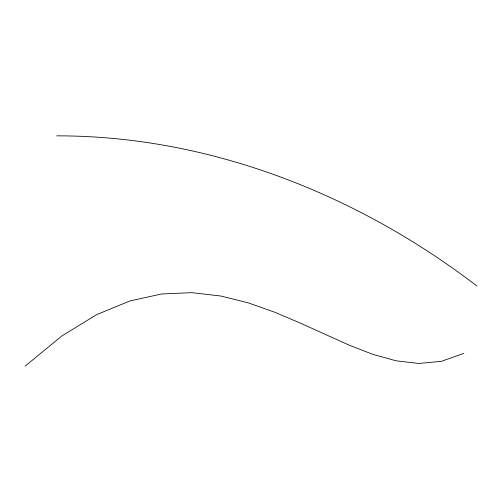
<?xml version="1.0" encoding="UTF-8"?>
<svg xmlns="http://www.w3.org/2000/svg" width="502" height="502" viewBox="0 0 502 502"><rect width="100%" height="100%" fill="white"/><g stroke="black" fill="none" stroke-linecap="round" stroke-linejoin="round"><path stroke-width="0.75" d="M25.1 366.153L61.871 335.957L96.811 314.559L130.043 300.905L161.694 293.959L191.889 292.672L220.754 296.004L248.421 302.901L275.002 312.332L300.629 323.238L349.524 345.326L373.042 354.412L396.109 360.806L418.85 363.461L441.39 361.327L463.848 353.364M56.713 135.847C208.901 135.672 356.972 194.111 476.9 286.014"/></g></svg>
